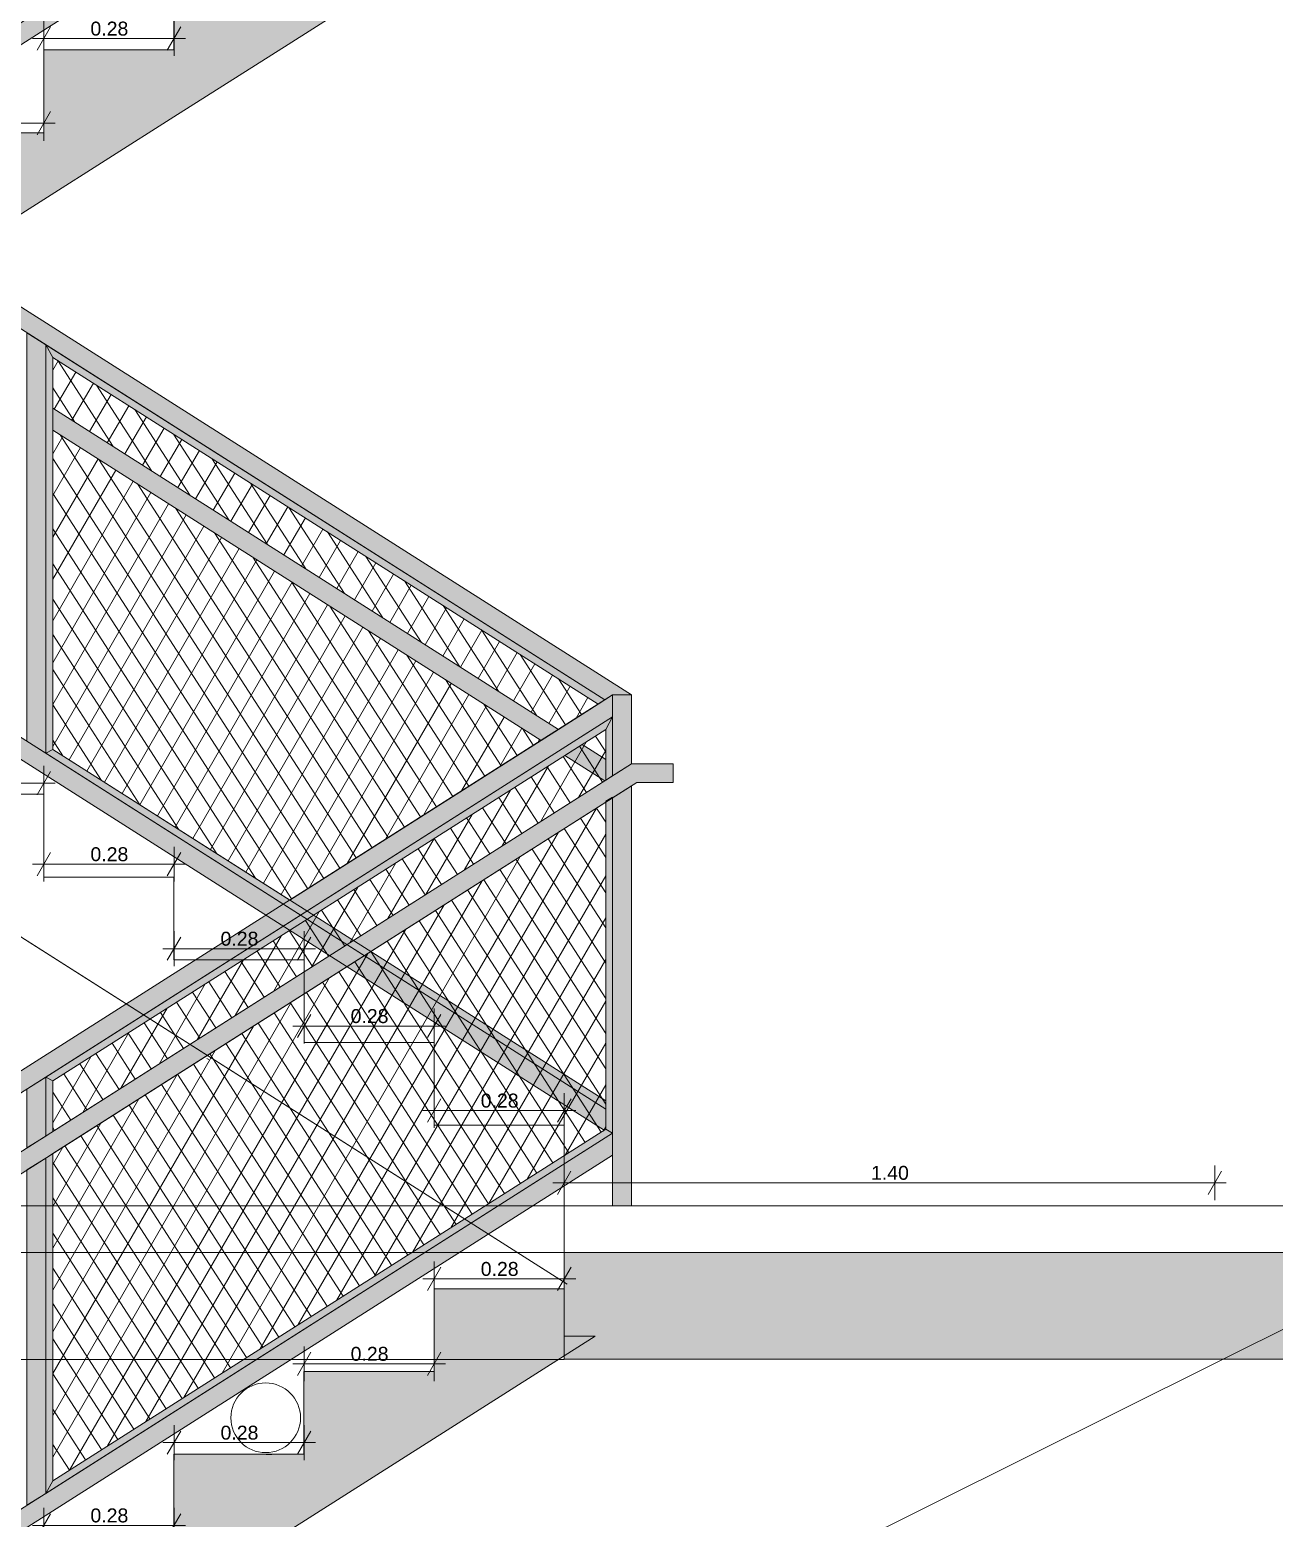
# Model space of a CAD drawing. Header units: millimetres. Extents: x 475616349 to 476941521, y 4620115302 to 4621446928.
# Drawn here: x 476910007 to 476912685, y 4620497802 to 4620501006 of the extents above; entities that cross this region are included whole.
import ezdxf

# ---------------------------------------------------------------- set-up
doc = ezdxf.new("R2010")
doc.units = ezdxf.units.MM
doc.header["$MEASUREMENT"] = 0
for name, color, linetype, lineweight in [('0_Pen_No__42_Pen_No__250_Pen_No__7', 7, 'Continuous', 0), ('2D Drafting - General_Pen_No__250_Pen_No__7', 7, 'Continuous', 0), ('gegmebi_Pen_No__7_Pen_No__250', 7, 'Continuous', 0), ('gegmebi_Pen_No__7_Pen_No__253', 252, 'Continuous', 0), ('New_0_Pen_No__42_Pen_No__250_Pen_No__250', 7, 'Continuous', 0), ('New_2D Drafting - General_Pen_No__1', 1, 'Continuous', 0), ('New_2D Drafting - General_Pen_No__250_Pen_No__250', 7, 'Continuous', 0), ('New_2D Drafting - General_Pen_No__4', 7, 'Continuous', 0), ('New_Doors_Pen_No__7_Pen_No__7_Pen_No__250', 7, 'Continuous', 0), ('New_Doors_Pen_No__7_Pen_No__7_Pen_No__5', 5, 'Continuous', 0), ('New_shenobebi_Pen_No__240', 240, 'Continuous', 0), ('New_shenobebi_Pen_No__4', 7, 'Continuous', 0), ('reg_nak_Pen_No__250', 7, 'Continuous', 0), ('zoma_Pen_No__142', 142, 'Continuous', 0)]:
    doc.layers.add(name, color=color, linetype=linetype, lineweight=lineweight)
doc.layers.add('zoma', color=7, linetype='Continuous')
doc.styles.add('GENERATED_STYLE_2', font='arial.ttf')
doc.dimstyles.new('GENERATED_STYLE__7', dxfattribs={"dimtxt": 30.000001, "dimasz": 38, "dimexe": 0.18, "dimexo": 3, "dimgap": 0.09, "dimtad": 1, "dimtih": 1, "dimtoh": 1, "dimlfac": 0.001, "dimzin": 0, "dimdsep": 46, "dimtxsty": 'GENERATED_STYLE_2', "dimblk": 'ARROWHEAD_2', "dimblk1": 'ARROWHEAD_2', "dimblk2": 'ARROWHEAD_2', "dimcen": 0.09, "dimclrd": 142, "dimclre": 142, "dimclrt": 142, "dimadec": 0, "dimazin": 0, "dimtfac": 1, "dimtdec": 4, "dimtmove": 0, "dimatfit": 3, "dimfxl": 1, "dimtolj": 1, "dimtzin": 0, "dimarcsym": 0})
pattern_1 = [(60, (476577134.07, 4620325125.74), (-38.971143, 22.5), []), (122.833095, (476577134.07, 4620325125.74), (36.8060797, 18.75), [])]

# ---------------------------------------------------------------- blocks, each defined once
blk = doc.blocks.new('*D544', base_point=(476577134.1, 4620325125.7))
at = {"layer": 'zoma_Pen_No__142', "color": 142, "linetype": 'Continuous', "lineweight": 0, "transparency": 16777216}
for p, q in [((476911171.4, 4620498549.1), (476911142.5, 4620498499.1)), ((476911157, 4620498486.6), (476911157, 4620498561.6)), ((476912542.7, 4620498499.1), (476912571.6, 4620498549.1)), ((476912557.2, 4620498486.6), (476912557.2, 4620498561.6)), ((476911132.5, 4620498524.1), (476911157, 4620498524.1)), ((476911157, 4620498524.1), (476912557.2, 4620498524.1)), ((476912557.2, 4620498524.1), (476912581.6, 4620498524.1))]:
    blk.add_line(p, q, dxfattribs=at)
at = {"layer": 'zoma_Pen_No__142', "color": 142, "lineweight": 0, "transparency": 16777216, "insert": (476911817.2, 4620498530.1), "char_height": 30, "attachment_point": 7, "style": 'GENERATED_STYLE_2'}
blk.add_mtext('\\A1;{\\pql;\\fArial CYR|b0|i0|c204|p34;1.40}', dxfattribs=at)
blk = doc.blocks.new('ARROWHEAD_2')
at = {"color": 0, "linetype": 'Continuous', "lineweight": 0}
for p, q in [((0, 0), (-1, 0)), ((-0.378, -0.655), (0.378, 0.655))]:
    blk.add_line(p, q, dxfattribs=at)
blk = doc.blocks.new('*D555', base_point=(476577134.1, 4620325125.7))
at = {"layer": 'zoma_Pen_No__142', "color": 142, "linetype": 'Continuous', "lineweight": 0, "transparency": 16777216}
for p, q in [((476910051.7, 4620497811.8), (476910022.8, 4620497761.8)), ((476910037.2, 4620497749.3), (476910037.2, 4620497824.3)), ((476910302.8, 4620497761.8), (476910331.7, 4620497811.8)), ((476910317.2, 4620497749.3), (476910317.2, 4620497824.3)), ((476910012.8, 4620497786.8), (476910037.2, 4620497786.8)), ((476910037.2, 4620497786.8), (476910317.2, 4620497786.8)), ((476910317.2, 4620497786.8), (476910341.7, 4620497786.8))]:
    blk.add_line(p, q, dxfattribs=at)
at = {"layer": 'zoma_Pen_No__142', "color": 142, "lineweight": 0, "transparency": 16777216, "insert": (476910137.3, 4620497792.8), "char_height": 30, "attachment_point": 7, "style": 'GENERATED_STYLE_2'}
blk.add_mtext('\\A1;{\\pql;\\fArial CYR|b0|i0|c204|p34;0.28}', dxfattribs=at)
blk = doc.blocks.new('*D556', base_point=(476577134.1, 4620325125.7))
at = {"layer": 'zoma_Pen_No__142', "color": 142, "linetype": 'Continuous', "lineweight": 0, "transparency": 16777216}
for p, q in [((476910317.2, 4620497927.4), (476910317.2, 4620498002.4)), ((476910597.2, 4620497927.4), (476910597.2, 4620498002.4)), ((476910331.7, 4620497989.9), (476910302.8, 4620497939.9)), ((476910582.8, 4620497939.9), (476910611.7, 4620497989.9)), ((476910292.8, 4620497964.9), (476910317.2, 4620497964.9)), ((476910317.2, 4620497964.9), (476910597.2, 4620497964.9)), ((476910597.2, 4620497964.9), (476910621.7, 4620497964.9))]:
    blk.add_line(p, q, dxfattribs=at)
at = {"layer": 'zoma_Pen_No__142', "color": 142, "lineweight": 0, "transparency": 16777216, "insert": (476910417.3, 4620497970.9), "char_height": 30, "attachment_point": 7, "style": 'GENERATED_STYLE_2'}
blk.add_mtext('\\A1;{\\pql;\\fArial CYR|b0|i0|c204|p34;0.28}', dxfattribs=at)
blk = doc.blocks.new('*D557', base_point=(476577134.1, 4620325125.7))
at = {"layer": 'zoma_Pen_No__142', "color": 142, "linetype": 'Continuous', "lineweight": 0, "transparency": 16777216}
for p, q in [((476910597.2, 4620498097.1), (476910597.2, 4620498172.1)), ((476910877.2, 4620498097.1), (476910877.2, 4620498172.1)), ((476910572.8, 4620498134.6), (476910597.2, 4620498134.6)), ((476910611.7, 4620498159.6), (476910582.8, 4620498109.6)), ((476910597.2, 4620498134.6), (476910877.2, 4620498134.6)), ((476910862.8, 4620498109.6), (476910891.7, 4620498159.6)), ((476910877.2, 4620498134.6), (476910901.7, 4620498134.6))]:
    blk.add_line(p, q, dxfattribs=at)
at = {"layer": 'zoma_Pen_No__142', "color": 142, "lineweight": 0, "transparency": 16777216, "insert": (476910697.3, 4620498140.6), "char_height": 30, "attachment_point": 7, "style": 'GENERATED_STYLE_2'}
blk.add_mtext('\\A1;{\\pql;\\fArial CYR|b0|i0|c204|p34;0.28}', dxfattribs=at)
blk = doc.blocks.new('*D558', base_point=(476577134.1, 4620325125.7))
at = {"layer": 'zoma_Pen_No__142', "color": 142, "linetype": 'Continuous', "lineweight": 0, "transparency": 16777216}
for p, q in [((476910877.2, 4620498279.8), (476910877.2, 4620498354.8)), ((476911157.2, 4620498279.8), (476911157.2, 4620498354.8)), ((476910891.7, 4620498342.3), (476910862.8, 4620498292.3)), ((476911142.8, 4620498292.3), (476911171.7, 4620498342.3)), ((476910852.8, 4620498317.3), (476910877.2, 4620498317.3)), ((476910877.2, 4620498317.3), (476911157.2, 4620498317.3)), ((476911157.2, 4620498317.3), (476911181.7, 4620498317.3))]:
    blk.add_line(p, q, dxfattribs=at)
at = {"layer": 'zoma_Pen_No__142', "color": 142, "lineweight": 0, "transparency": 16777216, "insert": (476910977.3, 4620498323.3), "char_height": 30, "attachment_point": 7, "style": 'GENERATED_STYLE_2'}
blk.add_mtext('\\A1;{\\pql;\\fArial CYR|b0|i0|c204|p34;0.28}', dxfattribs=at)
blk = doc.blocks.new('*D559', base_point=(476577134.1, 4620325125.7))
at = {"layer": 'zoma_Pen_No__142', "color": 142, "linetype": 'Continuous', "lineweight": 0, "transparency": 16777216}
for p, q in [((476910877.2, 4620498642.1), (476910877.2, 4620498717.1)), ((476911157.2, 4620498642.1), (476911157.2, 4620498717.1)), ((476910852.8, 4620498679.6), (476910877.2, 4620498679.6)), ((476910891.7, 4620498704.6), (476910862.8, 4620498654.6)), ((476910877.2, 4620498679.6), (476911157.2, 4620498679.6)), ((476911142.8, 4620498654.6), (476911171.7, 4620498704.6)), ((476911157.2, 4620498679.6), (476911181.7, 4620498679.6))]:
    blk.add_line(p, q, dxfattribs=at)
at = {"layer": 'zoma_Pen_No__142', "color": 142, "lineweight": 0, "transparency": 16777216, "insert": (476910977.3, 4620498685.6), "char_height": 30, "attachment_point": 7, "style": 'GENERATED_STYLE_2'}
blk.add_mtext('\\A1;{\\pql;\\fArial CYR|b0|i0|c204|p34;0.28}', dxfattribs=at)
blk = doc.blocks.new('*D560', base_point=(476577134.1, 4620325125.7))
at = {"layer": 'zoma_Pen_No__142', "color": 142, "linetype": 'Continuous', "lineweight": 0, "transparency": 16777216}
for p, q in [((476910597.2, 4620498824), (476910597.2, 4620498899)), ((476910877.2, 4620498824), (476910877.2, 4620498899)), ((476910611.7, 4620498886.5), (476910582.8, 4620498836.5)), ((476910862.8, 4620498836.5), (476910891.7, 4620498886.5)), ((476910572.8, 4620498861.5), (476910597.2, 4620498861.5)), ((476910597.2, 4620498861.5), (476910877.2, 4620498861.5)), ((476910877.2, 4620498861.5), (476910901.7, 4620498861.5))]:
    blk.add_line(p, q, dxfattribs=at)
at = {"layer": 'zoma_Pen_No__142', "color": 142, "lineweight": 0, "transparency": 16777216, "insert": (476910697.3, 4620498867.5), "char_height": 30, "attachment_point": 7, "style": 'GENERATED_STYLE_2'}
blk.add_mtext('\\A1;{\\pql;\\fArial CYR|b0|i0|c204|p34;0.28}', dxfattribs=at)
blk = doc.blocks.new('*D561', base_point=(476577134.1, 4620325125.7))
at = {"layer": 'zoma_Pen_No__142', "color": 142, "linetype": 'Continuous', "lineweight": 0, "transparency": 16777216}
for p, q in [((476910317.2, 4620498990.5), (476910317.2, 4620499065.5)), ((476910597.2, 4620498990.5), (476910597.2, 4620499065.5)), ((476910292.8, 4620499028), (476910317.2, 4620499028)), ((476910331.7, 4620499053), (476910302.8, 4620499003)), ((476910317.2, 4620499028), (476910597.2, 4620499028)), ((476910582.8, 4620499003), (476910611.7, 4620499053)), ((476910597.2, 4620499028), (476910621.7, 4620499028))]:
    blk.add_line(p, q, dxfattribs=at)
at = {"layer": 'zoma_Pen_No__142', "color": 142, "lineweight": 0, "transparency": 16777216, "insert": (476910417.3, 4620499034), "char_height": 30, "attachment_point": 7, "style": 'GENERATED_STYLE_2'}
blk.add_mtext('\\A1;{\\pql;\\fArial CYR|b0|i0|c204|p34;0.28}', dxfattribs=at)
blk = doc.blocks.new('*D562', base_point=(476577134.1, 4620325125.7))
at = {"layer": 'zoma_Pen_No__142', "color": 142, "linetype": 'Continuous', "lineweight": 0, "transparency": 16777216}
for p, q in [((476910051.7, 4620499234.9), (476910022.8, 4620499184.9)), ((476910037.2, 4620499172.4), (476910037.2, 4620499247.4)), ((476910302.8, 4620499184.9), (476910331.7, 4620499234.9)), ((476910317.2, 4620499172.4), (476910317.2, 4620499247.4)), ((476910012.8, 4620499209.9), (476910037.2, 4620499209.9)), ((476910037.2, 4620499209.9), (476910317.2, 4620499209.9)), ((476910317.2, 4620499209.9), (476910341.7, 4620499209.9))]:
    blk.add_line(p, q, dxfattribs=at)
at = {"layer": 'zoma_Pen_No__142', "color": 142, "lineweight": 0, "transparency": 16777216, "insert": (476910137.3, 4620499215.9), "char_height": 30, "attachment_point": 7, "style": 'GENERATED_STYLE_2'}
blk.add_mtext('\\A1;{\\pql;\\fArial CYR|b0|i0|c204|p34;0.28}', dxfattribs=at)
blk = doc.blocks.new('*D563', base_point=(476577134.1, 4620325125.7))
at = {"layer": 'zoma_Pen_No__142', "color": 142, "linetype": 'Continuous', "lineweight": 0, "transparency": 16777216}
for p, q in [((476909757.2, 4620499346.6), (476909757.2, 4620499421.6)), ((476910037.2, 4620499346.6), (476910037.2, 4620499421.6)), ((476909732.8, 4620499384.1), (476909757.2, 4620499384.1)), ((476909771.7, 4620499409.1), (476909742.8, 4620499359.1)), ((476909757.2, 4620499384.1), (476910037.2, 4620499384.1)), ((476910022.8, 4620499359.1), (476910051.7, 4620499409.1)), ((476910037.2, 4620499384.1), (476910061.7, 4620499384.1))]:
    blk.add_line(p, q, dxfattribs=at)
at = {"layer": 'zoma_Pen_No__142', "color": 142, "lineweight": 0, "transparency": 16777216, "insert": (476909857.3, 4620499390.1), "char_height": 30, "attachment_point": 7, "style": 'GENERATED_STYLE_2'}
blk.add_mtext('\\A1;{\\pql;\\fArial CYR|b0|i0|c204|p34;0.28}', dxfattribs=at)
blk = doc.blocks.new('*D570', base_point=(476577134.1, 4620325125.7))
at = {"layer": 'zoma_Pen_No__142', "color": 142, "linetype": 'Continuous', "lineweight": 0, "transparency": 16777216}
for p, q in [((476909771.7, 4620500829.5), (476909742.8, 4620500779.5)), ((476909757.2, 4620500767), (476909757.2, 4620500842)), ((476910022.8, 4620500779.5), (476910051.7, 4620500829.5)), ((476910037.2, 4620500767), (476910037.2, 4620500842)), ((476909732.8, 4620500804.5), (476909757.2, 4620500804.5)), ((476909757.2, 4620500804.5), (476910037.2, 4620500804.5)), ((476910037.2, 4620500804.5), (476910061.7, 4620500804.5))]:
    blk.add_line(p, q, dxfattribs=at)
at = {"layer": 'zoma_Pen_No__142', "color": 142, "lineweight": 0, "transparency": 16777216, "insert": (476909857.3, 4620500810.5), "char_height": 30, "attachment_point": 7, "style": 'GENERATED_STYLE_2'}
blk.add_mtext('\\A1;{\\pql;\\fArial CYR|b0|i0|c204|p34;0.28}', dxfattribs=at)
blk = doc.blocks.new('*D571', base_point=(476577134.1, 4620325125.7))
at = {"layer": 'zoma_Pen_No__142', "color": 142, "linetype": 'Continuous', "lineweight": 0, "transparency": 16777216}
for p, q in [((476910037.2, 4620500949.3), (476910037.2, 4620501024.3)), ((476910317.2, 4620500949.3), (476910317.2, 4620501024.3)), ((476910012.8, 4620500986.8), (476910037.2, 4620500986.8)), ((476910051.7, 4620501011.8), (476910022.8, 4620500961.8)), ((476910037.2, 4620500986.8), (476910317.2, 4620500986.8)), ((476910302.8, 4620500961.8), (476910331.7, 4620501011.8)), ((476910317.2, 4620500986.8), (476910341.7, 4620500986.8))]:
    blk.add_line(p, q, dxfattribs=at)
at = {"layer": 'zoma_Pen_No__142', "color": 142, "lineweight": 0, "transparency": 16777216, "insert": (476910137.3, 4620500992.8), "char_height": 30, "attachment_point": 7, "style": 'GENERATED_STYLE_2'}
blk.add_mtext('\\A1;{\\pql;\\fArial CYR|b0|i0|c204|p34;0.28}', dxfattribs=at)
blk = doc.blocks.new('*D592', base_point=(476577134.1, 4620325125.7))
at = {"layer": 'zoma_Pen_No__142', "color": 142, "linetype": 'Continuous', "lineweight": 0, "transparency": 16777216}
for p, q in [((476911171.4, 4620501749.1), (476911142.5, 4620501699.1)), ((476911157, 4620501686.6), (476911157, 4620501761.6)), ((476912542.7, 4620501699.1), (476912571.6, 4620501749.1)), ((476912557.2, 4620501686.6), (476912557.2, 4620501761.6)), ((476911132.5, 4620501724.1), (476911157, 4620501724.1)), ((476911157, 4620501724.1), (476912557.2, 4620501724.1)), ((476912557.2, 4620501724.1), (476912581.6, 4620501724.1))]:
    blk.add_line(p, q, dxfattribs=at)
at = {"layer": 'zoma_Pen_No__142', "color": 142, "lineweight": 0, "transparency": 16777216, "insert": (476911817.2, 4620501730.1), "char_height": 30, "attachment_point": 7, "style": 'GENERATED_STYLE_2'}
blk.add_mtext('\\A1;{\\pql;\\fArial CYR|b0|i0|c204|p34;1.40}', dxfattribs=at)
blk = doc.blocks.new('*D594', base_point=(476577134.1, 4620325125.7))
at = {"layer": 'zoma_Pen_No__142', "color": 142, "linetype": 'Continuous', "lineweight": 0, "transparency": 16777216}
for p, q in [((476911157, 4620504886.6), (476911157, 4620504961.6)), ((476912557.2, 4620504886.6), (476912557.2, 4620504961.6)), ((476911132.5, 4620504924.1), (476911157, 4620504924.1)), ((476911171.4, 4620504949.1), (476911142.5, 4620504899.1)), ((476911157, 4620504924.1), (476912557.2, 4620504924.1)), ((476912542.7, 4620504899.1), (476912571.6, 4620504949.1)), ((476912557.2, 4620504924.1), (476912581.6, 4620504924.1))]:
    blk.add_line(p, q, dxfattribs=at)
at = {"layer": 'zoma_Pen_No__142', "color": 142, "lineweight": 0, "transparency": 16777216, "insert": (476911817.2, 4620504930.1), "char_height": 30, "attachment_point": 7, "style": 'GENERATED_STYLE_2'}
blk.add_mtext('\\A1;{\\pql;\\fArial CYR|b0|i0|c204|p34;1.40}', dxfattribs=at)

msp = doc.modelspace()

# ---------------------------------------------------------------- hatches: boundary and pattern name
at = {"layer": '2D Drafting - General_Pen_No__250_Pen_No__7', "linetype": 'Continuous', "lineweight": 0}
msp.add_hatch(color=7, dxfattribs=at).paths.add_polyline_path([(476911157.015, 4620498374.286), (476914617.527, 4620498374.286), (476914617.527, 4620498144.192), (476911157.015, 4620498144.192)])
at = {"layer": 'New_2D Drafting - General_Pen_No__1', "linetype": 'Continuous', "lineweight": 0}
for points in [[(476911261.221, 4620501830.94), (476908780.588, 4620500254.668), (476908780.587, 4620500207.275), (476911261.22, 4620501783.547)], [(476908795.537, 4620501119.277), (476911244.151, 4620499563.351), (476911261.221, 4620499574.198), (476911301.694, 4620499574.179), (476908814.732, 4620501154.472), (476908795.536, 4620501142.274)], [(476910000.622, 4620499474.382), (476910000.64, 4620500353.517), (476910041.122, 4620500327.793), (476910041.104, 4620499448.659)], [(476910041.122, 4620500327.793), (476910056.122, 4620500300.574), (476910056.104, 4620499456.868), (476910041.104, 4620499448.659)], [(476910041.155, 4620500327.845), (476910056.122, 4620500300.574), (476911230.178, 4620499554.472), (476911244.153, 4620499563.352)], [(476908780.587, 4620500249.63), (476908780.588, 4620500202.238), (476911243.323, 4620498637.339), (476911246.239, 4620498639.191), (476911246.238, 4620498682.879)], [(476910056.118, 4620500144.112), (476911107.116, 4620499476.275), (476911144.408, 4620499499.971), (476910056.119, 4620500191.503)], [(476911261.221, 4620499574.198), (476908740.104, 4620497972.201), (476908780.587, 4620497950.533), (476911261.221, 4620499526.805)], [(476911301.707, 4620499425.771), (476911301.707, 4620499574.198), (476911261.221, 4620499574.198), (476911261.221, 4620499424.609), (476911261.221, 4620499400.045)], [(476911261.225, 4620499526.808), (476910041.059, 4620498751.555), (476910056.127, 4620498743.355), (476911246.241, 4620499499.661)], [(476911246.241, 4620499499.661), (476911246.243, 4620499390.528), (476911261.224, 4620499400.045), (476911261.225, 4620499526.808)], [(476910056.145, 4620499456.868), (476911246.237, 4620498700.651), (476911246.238, 4620498682.879), (476910041.104, 4620499448.659)], [(476911195.571, 4620499467.46), (476911158.281, 4620499443.763), (476911244.151, 4620499389.198), (476911246.243, 4620499390.528), (476911246.242, 4620499435.262)], [(476908650.104, 4620497822.201), (476908650.104, 4620497781.754), (476908789.043, 4620497781.754), (476911313.55, 4620499385.904), (476911391.707, 4620499385.904), (476911391.707, 4620499425.771), (476911301.707, 4620499425.771), (476908778.114, 4620497822.201)], [(476911261.221, 4620498474.23), (476911301.707, 4620498474.233), (476911301.707, 4620499378.5), (476911261.221, 4620499352.653), (476911261.221, 4620498678.84), (476911261.221, 4620498586.141)], [(476911261.224, 4620499354.095), (476911246.224, 4620499345.524), (476911246.239, 4620498639.191), (476911261.221, 4620498630.94)], [(476910041.13, 4620498624.761), (476910041.127, 4620498751.519), (476910000.645, 4620498725.796), (476910000.648, 4620498599.037)], [(476910056.127, 4620498743.355), (476910041.127, 4620498751.519), (476910041.13, 4620498624.761), (476910056.129, 4620498634.292)], [(476911261.221, 4620498630.94), (476908780.588, 4620497054.668), (476908780.587, 4620497007.275), (476911261.22, 4620498583.547)], [(476910056.145, 4620497882.963), (476911246.239, 4620498639.191), (476911261.221, 4620498630.94), (476910041.145, 4620497855.665)], [(476910056.13, 4620498586.901), (476910041.131, 4620498577.369), (476910041.145, 4620497855.665), (476910056.145, 4620497882.963)], [(476910041.131, 4620498577.369), (476910000.649, 4620498551.646), (476910000.663, 4620497829.942), (476910041.145, 4620497855.665)]]:
    msp.add_hatch(color=1, dxfattribs=at).paths.add_polyline_path(points)
h = msp.add_hatch(dxfattribs=at)
h.set_pattern_fill('BATT_INSULATION', color=1, style=0, pattern_type=2)
h.set_pattern_definition(pattern_1)
h.paths.add_polyline_path([(476911144.408, 4620499499.971), (476910056.119, 4620500191.503), (476910056.122, 4620500300.574), (476911230.178, 4620499554.472)])
h = msp.add_hatch(dxfattribs=at)
h.set_pattern_fill('BATT_INSULATION', color=1, style=0, pattern_type=2)
h.set_pattern_definition(pattern_1)
h.paths.add_polyline_path([(476910566.362, 4620499132.662), (476910056.104, 4620499456.868), (476910056.118, 4620500144.112), (476911107.116, 4620499476.275)])
h = msp.add_hatch(dxfattribs=at)
h.set_pattern_fill('BATT_INSULATION', color=1, style=0, pattern_type=2)
h.set_pattern_definition(pattern_1)
h.paths.add_polyline_path([(476911246.243, 4620499390.528), (476911246.241, 4620499499.661), (476910056.127, 4620498743.355), (476910056.129, 4620498634.292)])
h = msp.add_hatch(dxfattribs=at)
h.set_pattern_fill('BATT_INSULATION', color=1, style=0, pattern_type=2)
h.set_pattern_definition(pattern_1)
h.paths.add_polyline_path([(476910056.145, 4620497882.963), (476911246.239, 4620498639.191), (476911246.224, 4620499343.124), (476910056.13, 4620498586.901)])
at = {"layer": 'New_2D Drafting - General_Pen_No__250_Pen_No__250', "linetype": 'Continuous', "lineweight": 0}
for points in [[(476909196.944, 4620500250.201), (476908917.015, 4620500250.201), (476908917.23, 4620499928.574), (476910317.018, 4620500818.12), (476910562.625, 4620500974.2), (476911157.015, 4620501351.926), (476911223.525, 4620501394.192), (476911157.015, 4620501394.192), (476911156.944, 4620501394.192), (476911156.944, 4620501496.2), (476910876.944, 4620501496.2), (476910876.944, 4620501318.2), (476910596.944, 4620501318.2), (476910596.944, 4620501140.2), (476910534.161, 4620501140.2, -0.08199413), (476910509.727, 4620501140.2), (476910317.018, 4620501140.2), (476910317.018, 4620500974.2), (476910316.949, 4620500974.2), (476910316.944, 4620500962.2), (476910036.944, 4620500962.2), (476910036.944, 4620500784.201), (476909756.944, 4620500784.201), (476909756.944, 4620500606.201), (476909476.944, 4620500606.201), (476909476.944, 4620500428.201), (476909196.944, 4620500428.201)], [(476909196.944, 4620497050.201), (476908917.015, 4620497050.201), (476908917.23, 4620496728.574), (476910317.018, 4620497618.12), (476910562.625, 4620497774.2), (476911157.015, 4620498151.926), (476911223.525, 4620498194.192), (476911157.015, 4620498194.192), (476911156.944, 4620498194.192), (476911156.944, 4620498296.2), (476910876.944, 4620498296.2), (476910876.944, 4620498118.2), (476910596.944, 4620498118.2), (476910596.944, 4620497940.2), (476910534.161, 4620497940.2, -0.08199413), (476910509.727, 4620497940.2), (476910317.018, 4620497940.2), (476910317.018, 4620497774.2), (476910316.949, 4620497774.2), (476910316.944, 4620497762.2), (476910036.944, 4620497762.2), (476910036.944, 4620497584.201), (476909756.944, 4620497584.201), (476909756.944, 4620497406.201), (476909476.944, 4620497406.201), (476909476.944, 4620497228.201), (476909196.944, 4620497228.201)]]:
    msp.add_hatch(color=7, dxfattribs=at).paths.add_polyline_path(points)

# ---------------------------------------------------------------- linework, layer by layer
at = {"layer": '0_Pen_No__42_Pen_No__250_Pen_No__7', "color": 7, "linetype": 'Continuous', "lineweight": 0}
msp.add_circle((476910514.458, 4620498018.366), 75, dxfattribs=at)
at = {"layer": '2D Drafting - General_Pen_No__250_Pen_No__7', "color": 7, "linetype": 'Continuous', "lineweight": 0, "flags": 128}
msp.add_lwpolyline([(476911157.015, 4620498374.286), (476914617.527, 4620498374.286), (476914617.527, 4620498144.192), (476911157.015, 4620498144.192)], close=True, dxfattribs=at)
at = {"layer": 'gegmebi_Pen_No__7_Pen_No__250', "color": 7, "linetype": 'Continuous', "lineweight": 0, "flags": 128}
msp.add_lwpolyline([(476911157.015, 4620498374.286), (476914217.177, 4620498374.286), (476914217.177, 4620498474.286), (476911157.015, 4620498474.286)], close=True, dxfattribs=at)
at = {"layer": 'gegmebi_Pen_No__7_Pen_No__253', "color": 252, "linetype": 'Continuous', "lineweight": 0, "flags": 128}
for points in [[(476907717.436, 4620498374.286), (476911157.073, 4620498374.286), (476911157.073, 4620498474.286), (476907717.436, 4620498474.286)], [(476907617.086, 4620498143.735), (476911156.934, 4620498143.735), (476911156.934, 4620498374.286), (476907617.086, 4620498374.286)]]:
    msp.add_lwpolyline(points, close=True, dxfattribs=at)
at = {"layer": 'New_0_Pen_No__42_Pen_No__250_Pen_No__250', "color": 7, "linetype": 'Continuous', "lineweight": 0}
msp.add_line((476915966.516, 4620499834.892), (476910146.143, 4620496934.3), dxfattribs=at)
at = {"layer": 'New_2D Drafting - General_Pen_No__250_Pen_No__250', "color": 7, "linetype": 'Continuous', "lineweight": 0, "flags": 128}
msp.add_lwpolyline([(476910317.018, 4620501140.2), (476910317.018, 4620500974.2), (476910316.949, 4620500974.2), (476910316.944, 4620500962.2), (476910036.944, 4620500962.2), (476910036.944, 4620500784.201), (476909756.944, 4620500784.201), (476909756.944, 4620500606.201), (476909476.944, 4620500606.201), (476909476.944, 4620500428.201), (476909196.944, 4620500428.201), (476909196.944, 4620500250.201), (476908917.015, 4620500250.201), (476908917.23, 4620499928.574), (476910317.018, 4620500818.12), (476910562.625, 4620500974.2), (476911157.015, 4620501351.926)], dxfattribs=at)
msp.add_lwpolyline([(476910562.625, 4620497774.2), (476911157.015, 4620498151.926), (476911223.525, 4620498194.192), (476911157.015, 4620498194.192), (476911156.944, 4620498194.192), (476911156.944, 4620498296.2), (476910876.944, 4620498296.2), (476910876.944, 4620498118.2), (476910596.944, 4620498118.2), (476910596.944, 4620497940.2), (476910534.161, 4620497940.2, -0.08199413), (476910509.727, 4620497940.2), (476910317.018, 4620497940.2), (476910317.018, 4620497774.2)], format="xyb", dxfattribs=at)
at = {"layer": 'New_2D Drafting - General_Pen_No__4', "color": 7, "linetype": 'Continuous', "lineweight": 0, "flags": 128}
for points in [[(476911261.221, 4620501830.94), (476908780.588, 4620500254.668), (476908780.587, 4620500207.275), (476911261.22, 4620501783.547)], [(476908795.537, 4620501119.277), (476911244.151, 4620499563.351), (476911261.221, 4620499574.198), (476911301.694, 4620499574.179), (476908814.732, 4620501154.472), (476908795.536, 4620501142.274)], [(476910000.622, 4620499474.382), (476910000.64, 4620500353.517), (476910041.122, 4620500327.793), (476910041.104, 4620499448.659)], [(476910041.122, 4620500327.793), (476910056.122, 4620500300.574), (476910056.104, 4620499456.868), (476910041.104, 4620499448.659)], [(476910041.155, 4620500327.845), (476910056.122, 4620500300.574), (476911230.178, 4620499554.472), (476911244.153, 4620499563.352)], [(476911144.408, 4620499499.971), (476910056.119, 4620500191.503), (476910056.122, 4620500300.574), (476911230.178, 4620499554.472)], [(476908780.587, 4620500249.63), (476908780.588, 4620500202.238), (476911243.323, 4620498637.339), (476911246.239, 4620498639.191), (476911246.238, 4620498682.879)], [(476910056.118, 4620500144.112), (476911107.116, 4620499476.275), (476911144.408, 4620499499.971), (476910056.119, 4620500191.503)], [(476910566.362, 4620499132.662), (476910056.104, 4620499456.868), (476910056.118, 4620500144.112), (476911107.116, 4620499476.275)], [(476911261.221, 4620499574.198), (476908740.104, 4620497972.201), (476908780.587, 4620497950.533), (476911261.221, 4620499526.805)], [(476911301.707, 4620499425.771), (476911301.707, 4620499574.198), (476911261.221, 4620499574.198), (476911261.221, 4620499424.609), (476911261.221, 4620499400.045)], [(476911261.225, 4620499526.808), (476910041.059, 4620498751.555), (476910056.127, 4620498743.355), (476911246.241, 4620499499.661)], [(476911246.241, 4620499499.661), (476911246.243, 4620499390.528), (476911261.224, 4620499400.045), (476911261.225, 4620499526.808)], [(476911246.243, 4620499390.528), (476911246.241, 4620499499.661), (476910056.127, 4620498743.355), (476910056.129, 4620498634.292)], [(476910056.145, 4620499456.868), (476911246.237, 4620498700.651), (476911246.238, 4620498682.879), (476910041.104, 4620499448.659)], [(476911195.571, 4620499467.46), (476911158.281, 4620499443.763), (476911244.151, 4620499389.198), (476911246.243, 4620499390.528), (476911246.242, 4620499435.262)], [(476908650.104, 4620497822.201), (476908650.104, 4620497781.754), (476908789.043, 4620497781.754), (476911313.55, 4620499385.904), (476911391.707, 4620499385.904), (476911391.707, 4620499425.771), (476911301.707, 4620499425.771), (476908778.114, 4620497822.201)], [(476911261.221, 4620498474.23), (476911301.707, 4620498474.233), (476911301.707, 4620499378.5), (476911261.221, 4620499352.653), (476911261.221, 4620498678.84), (476911261.221, 4620498586.141)], [(476911261.224, 4620499354.095), (476911246.224, 4620499345.524), (476911246.239, 4620498639.191), (476911261.221, 4620498630.94)], [(476910056.145, 4620497882.963), (476911246.239, 4620498639.191), (476911246.224, 4620499343.124), (476910056.13, 4620498586.901)], [(476910041.13, 4620498624.761), (476910041.127, 4620498751.519), (476910000.645, 4620498725.796), (476910000.648, 4620498599.037)], [(476910056.127, 4620498743.355), (476910041.127, 4620498751.519), (476910041.13, 4620498624.761), (476910056.129, 4620498634.292)], [(476911261.221, 4620498630.94), (476908780.588, 4620497054.668), (476908780.587, 4620497007.275), (476911261.22, 4620498583.547)], [(476910056.145, 4620497882.963), (476911246.239, 4620498639.191), (476911261.221, 4620498630.94), (476910041.145, 4620497855.665)], [(476910056.13, 4620498586.901), (476910041.131, 4620498577.369), (476910041.145, 4620497855.665), (476910056.145, 4620497882.963)], [(476910041.131, 4620498577.369), (476910000.649, 4620498551.646), (476910000.663, 4620497829.942), (476910041.145, 4620497855.665)]]:
    msp.add_lwpolyline(points, close=True, dxfattribs=at)
at = {"layer": 'New_Doors_Pen_No__7_Pen_No__7_Pen_No__250', "color": 7, "linetype": 'Continuous', "lineweight": 0, "flags": 128}
msp.add_lwpolyline([(476908917.055, 4620500052.202), (476908917.055, 4620499894.2), (476909196.984, 4620499894.2), (476909196.984, 4620499716.2), (476909476.984, 4620499716.2), (476909476.984, 4620499538.2), (476909756.984, 4620499538.2), (476909756.984, 4620499360.2), (476910036.984, 4620499360.2), (476910036.984, 4620499182.201), (476910316.984, 4620499182.201), (476910317.058, 4620499004.201), (476910596.984, 4620499004.201), (476910596.984, 4620498826.202), (476910876.984, 4620498826.202), (476910876.984, 4620498648.202), (476911156.984, 4620498648.202), (476911156.984, 4620498474.2)], dxfattribs=at)
at = {"layer": 'New_Doors_Pen_No__7_Pen_No__7_Pen_No__5', "color": 5, "linetype": 'Continuous', "lineweight": 0, "flags": 128}
for points in [[(476908917.015, 4620500072.201), (476908917.015, 4620500250.201), (476909196.944, 4620500250.201), (476909196.944, 4620500428.201), (476909476.944, 4620500428.201), (476909476.944, 4620500606.201), (476909756.944, 4620500606.201), (476909756.944, 4620500784.201), (476910036.944, 4620500784.201), (476910036.944, 4620500962.2), (476910316.944, 4620500962.2), (476910317.018, 4620501140.2), (476910596.944, 4620501140.2), (476910596.944, 4620501318.2), (476910876.944, 4620501318.2), (476910876.944, 4620501496.2), (476911156.944, 4620501496.2), (476911156.979, 4620501654.23)], [(476908917.015, 4620496872.201), (476908917.015, 4620497050.201), (476909196.944, 4620497050.201), (476909196.944, 4620497228.201), (476909476.944, 4620497228.201), (476909476.944, 4620497406.201), (476909756.944, 4620497406.201), (476909756.944, 4620497584.201), (476910036.944, 4620497584.201), (476910036.944, 4620497762.2), (476910316.944, 4620497762.2), (476910317.018, 4620497940.2), (476910596.944, 4620497940.2), (476910596.944, 4620498118.2), (476910876.944, 4620498118.2), (476910876.944, 4620498296.2), (476911156.944, 4620498296.2), (476911156.979, 4620498454.23)]]:
    msp.add_lwpolyline(points, dxfattribs=at)
at = {"layer": 'New_shenobebi_Pen_No__240', "color": 240, "linetype": 'Continuous', "lineweight": 0}
msp.add_lwpolyline([(476910387.987, 4620498791.958), (476910392.433, 4620498789.418)], dxfattribs=at)
at = {"layer": 'New_shenobebi_Pen_No__4', "color": 7, "linetype": 'Continuous', "lineweight": 0}
msp.add_lwpolyline([(476911157.015, 4620498374.2), (476911157.015, 4620498454.23)], dxfattribs=at)
at = {"layer": 'reg_nak_Pen_No__250', "color": 7, "linetype": 'Continuous', "lineweight": 0, "flags": 128}
for points in [[(476908699.134, 4620499872.198), (476911163.071, 4620498305.838)], [(476908824.309, 4620499792.622), (476911163.071, 4620498305.838)]]:
    msp.add_lwpolyline(points, dxfattribs=at)

# ---------------------------------------------------------------- dimensions: what is measured, and where the dimension line sits
at = {"layer": 'zoma', "color": 142, "linetype": 'Continuous', "lineweight": 0}
for base, p1, p2, picture, middle in [((476912557.177, 4620504924.135), (476911156.984, 4620498474.2), (476912557.177, 4620504924.135), '*D594', (476911856.136, 4620504945.135)), ((476912557.177, 4620501724.135), (476911156.984, 4620498474.2), (476912557.177, 4620501724.135), '*D592', (476911856.136, 4620501745.135)), ((476910317.218, 4620500986.839), (476910037.218, 4620500965.49), (476910317.218, 4620500965.49), '*D571', (476910176.274, 4620501007.839)), ((476910037.218, 4620500804.547), (476909757.218, 4620500781.388), (476910037.218, 4620500781.388), '*D570', (476909896.274, 4620500825.547)), ((476910037.218, 4620499384.08), (476909757.218, 4620499362.869), (476910037.218, 4620499362.869), '*D563', (476909896.274, 4620499405.08)), ((476910317.218, 4620499209.875), (476910037.218, 4620499194.386), (476910317.218, 4620499194.386), '*D562', (476910176.274, 4620499230.875)), ((476910597.218, 4620499028.041), (476910317.218, 4620499007.727), (476910597.218, 4620499007.727), '*D561', (476910456.274, 4620499049.041)), ((476910877.218, 4620498861.466), (476910597.218, 4620498842.354), (476910877.218, 4620498842.354), '*D560', (476910736.274, 4620498882.466)), ((476911157.218, 4620498679.631), (476910877.218, 4620498652.682), (476911157.218, 4620498652.682), '*D559', (476911016.274, 4620498700.631)), ((476912557.177, 4620498524.135), (476911156.984, 4620498474.2), (476912557.177, 4620498524.135), '*D544', (476911856.136, 4620498545.135)), ((476911157.218, 4620498317.277), (476910877.218, 4620498293.827), (476911157.218, 4620498293.827), '*D558', (476911016.274, 4620498338.277)), ((476910877.218, 4620498134.598), (476910597.218, 4620498110.593), (476910877.218, 4620498110.593), '*D557', (476910736.274, 4620498155.598)), ((476910597.218, 4620497964.859), (476910317.218, 4620497939.043), (476910597.218, 4620497939.043), '*D556', (476910456.274, 4620497985.859)), ((476910317.218, 4620497786.839), (476910037.218, 4620497765.49), (476910317.218, 4620497765.49), '*D555', (476910176.274, 4620497807.839))]:
    dim = msp.add_linear_dim(base=base, p1=p1, p2=p2, dimstyle='GENERATED_STYLE__7', dxfattribs=at)
    dim.commit()
    dim.dimension.update_dxf_attribs({"geometry": picture, "text_midpoint": middle, "dimtype": 160})

doc.saveas('drawing.dxf')
